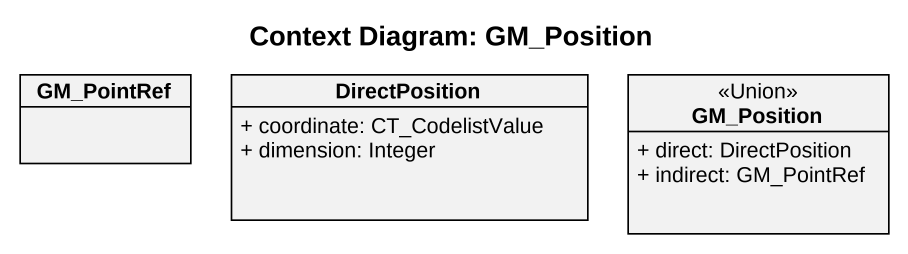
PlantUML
@startuml
title Context Diagram: GM_Position
hide circle
hide empty members
skinparam classAttributeIconSize 0
class GM_PointRef
class DirectPosition {
  + coordinate: CT_CodelistValue
  + dimension: Integer
}
class GM_Position <<Union>> {
  + direct: DirectPosition
  + indirect: GM_PointRef
}
@enduml
